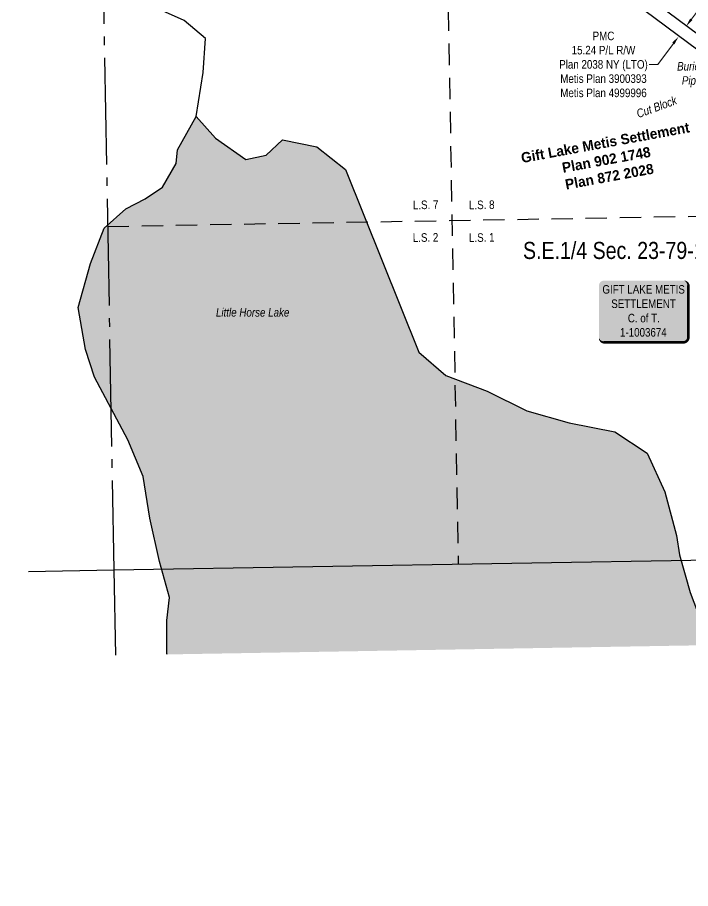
# Model space of a CAD drawing. Extents: x 577208 to 581485, y 6188773 to 6192305.
# Drawn here: x 577352 to 578140, y 6190195 to 6191215 of the extents above; entities that cross this region are included whole.
import ezdxf
from ezdxf.enums import TextEntityAlignment as Align

# ---------------------------------------------------------------- set-up
doc = ezdxf.new("R2010")
doc.units = 0
doc.header["$LTSCALE"] = 5
doc.header["$PDSIZE"] = 5
doc.linetypes.add('foc-LSD', pattern=[8, 5, -3])
doc.linetypes.add('foc-QUARTERLINE', pattern=[33, 25, -3, 2, -3])
doc.layers.get('Defpoints').update_dxf_attribs({"color": 9})
for name, color, linetype in [('AS-OWNER', 7, 'Continuous'), ('AS-PIPE-UG-T', 44, 'Continuous'), ('C-SYMBOL', 7, 'Continuous'), ('F-RW', 190, 'Continuous'), ('L-QSEC', 8, 'foc-QUARTERLINE'), ('L-SEC', 7, 'Continuous'), ('L-SECQ', 8, 'foc-QUARTERLINE'), ('L-SECTION-LSD', 7, 'foc-LSD'), ('L-TITLEDB-T', 4, 'Continuous'), ('T-WATER', 160, 'Continuous'), ('T-WATER-H', 133, 'Continuous'), ('T-WATER-T', 170, 'Continuous')]:
    doc.layers.add(name, color=color, linetype=linetype)
doc.layers.add('F-RW-T', color=190, linetype='Continuous', lineweight=9)
doc.layers.add('T-TEXT', color=48, linetype='Continuous', lineweight=18)
doc.styles.add('100L', font='ARIALN.TTF', dxfattribs={"height": 11})
doc.styles.add('175L', font='ARIALN.TTF', dxfattribs={"height": 20})
doc.styles.add('80', font='ARIALN.TTF', dxfattribs={"height": 10})
doc.styles.add('80CG', font='ARIALN.TTF', dxfattribs={"height": 10})
doc.styles.add('80L', font='ARIALN.TTF', dxfattribs={"height": 10})
doc.styles.add('80LS', font='ARIALNI.TTF', dxfattribs={"height": 10})
doc.styles.add('foc-LtypeFont', font='ARIALN.TTF', dxfattribs={"height": 7.35})
doc.linetypes.add('foc-TOPO-flowdirection-NOLINE', pattern='A,0,[">",foc-LtypeFont,S=0.3,R=0,X=0,Y=-0.945],-20,[">",foc-LtypeFont,S=0.3,R=0,X=0,Y=-0.945],0', length=20)
doc.dimstyles.new('Compass 5 000', dxfattribs={"dimscale": 5, "dimtxt": 9, "dimasz": 2, "dimexe": 0.2, "dimexo": 0.0625, "dimgap": 0.5, "dimtad": 0, "dimtih": 1, "dimtoh": 1, "dimzin": 0, "dimdsep": 46, "dimtxsty": '80CG', "dimcen": 0.1, "dimse1": 1, "dimse2": 1, "dimclrd": 256, "dimclrt": 256, "dimaunit": 1, "dimadec": 4, "dimazin": 0, "dimtfac": 0.06, "dimtofl": 0, "dimtmove": 0, "dimatfit": 1, "dimfxl": 0.2, "dimtolj": 1, "dimtzin": 0, "dimlwd": -1, "dimarcsym": 0})

# ---------------------------------------------------------------- blocks, each defined once
blk = doc.blocks.new('*D382')
at = {"layer": 'Defpoints', "color": 0, "transparency": 16777216}
for p in [(578126, 6191192.4), (578177.5, 6191173.2), (578168.4, 6191160.9)]:
    blk.add_point(p, dxfattribs=at)
at = {"layer": 'F-RW-T', "transparency": 16777216}
for p, q in [((578141, 6191212.7), (578147, 6191220.7)), ((578120, 6191184.4), (578101.7, 6191159.8)), ((578101.7, 6191159.8), (578091.7, 6191159.8))]:
    blk.add_line(p, q, dxfattribs=at)
for points in [[(578139.7, 6191213.7), (578142.3, 6191211.7), (578135, 6191204.7)], [(578118.7, 6191185.4), (578121.3, 6191183.4), (578126, 6191192.4)]]:
    blk.add_solid(points, dxfattribs=at)
at = {"layer": 'F-RW-T', "transparency": 16777216, "insert": (578038.1, 6191159.8), "char_height": 10, "attachment_point": 5, "style": '80CG'}
blk.add_mtext('\\A1;PMC\\P15.24 P/L R/W\\PPlan 2038 NY (LTO)\\PMetis Plan 3900393\\PMetis Plan 4999996', dxfattribs=at)
blk = doc.blocks.new('*U391')
h = blk.add_hatch(color=255)
edge = h.paths.add_edge_path()
edge.add_line((-46.5, -37), (46.5, -37))
edge.add_arc((46.5, -31), 6, 270, 360)
edge.add_line((52.5, -31), (52.5, 29.5))
edge.add_arc((46.5, 29.5), 6, 0, 90)
edge.add_line((46.5, 35.5), (-46.5, 35.5))
edge.add_arc((-46.5, 29.5), 6, 90, 180)
edge.add_line((-52.5, 29.5), (-52.5, -31))
edge.add_arc((-46.5, -31), 6, 180, 270)
at = {"color": 14, "flags": 128}
blk.add_lwpolyline([(-46.5, -37, 3, 3, 0), (46.5, -37, 3, 3, 0.414214), (52.5, -31, 3, 3, 0), (52.5, 29.5, 3, 0, 0.414214), (46.5, 35.5, 0, 0, 0), (-46.5, 35.5, 0, 0, 0.414214), (-52.5, 29.5, 0, 0, 0), (-52.5, -31, 0, 3, 0.414214)], format="xyseb", close=True, dxfattribs=at)
at = {"color": 14, "style": '80'}
blk.add_attdef('ENTER_TEXT_001', (-26.8, -4.9), '', height=10, dxfattribs=at)

msp = doc.modelspace()

# ---------------------------------------------------------------- hatches: boundary and pattern name
at = {"layer": 'T-WATER-H'}
h = msp.add_hatch(color=256, dxfattribs=at)
h.dxf.hatch_style = 1
h.paths.add_polyline_path([(577527.089, 6190468.922), (578163.044, 6190479.822), (578139.587, 6190541.451), (578127.202, 6190585.627), (578123.481, 6190608.104), (578110.007, 6190659.324), (578089.367, 6190704.509), (578051.438, 6190729.502), (577997.99, 6190740.162), (577948.421, 6190754.292), (577901.805, 6190777.144), (577853.263, 6190795.629), (577821.92, 6190822.907), (577735.88, 6191036.915), (577702.293, 6191063.427), (577662.206, 6191071.612), (577643.106, 6191053.513), (577619.137, 6191048.434), (577583.609, 6191073.291), (577560.925, 6191098.717), (577538.988, 6191059.854), (577537.425, 6191043.65), (577521.677, 6191015.971), (577501.203, 6191002.361), (577478.468, 6190990.693), (577453.394, 6190968.063), (577437.268, 6190926.883), (577422.848, 6190875.363), (577431.511, 6190826.068), (577442.034, 6190793.732), (577481.127, 6190720.151), (577499.053, 6190677.202), (577506.816, 6190628.353), (577517.886, 6190577.569), (577529.81, 6190535.64), (577526.807, 6190508.627), (577526.565, 6190469.936)])
h.paths.add_polyline_path([(578173.691, 6190465.51), (578188.004, 6189704.466), (578189.181, 6189705.9), (578197.181, 6189713.261), (578256.866, 6189768.169), (578264.866, 6189775.529), (578266.849, 6189777.354), (578284.292, 6189793.4), (578285.748, 6189794.476), (578311.481, 6189813.492), (578315.406, 6189823.143), (578317.105, 6189827.321), (578348.004, 6189882.079), (578365.653, 6189919.217), (578387.643, 6189957.726), (578398.22, 6189999.028), (578451.882, 6190023.331), (578463.751, 6190049.24), (578525.989, 6190075.71), (578531.961, 6190080.03), (578552.086, 6190105.313), (578564.077, 6190130.487), (578549.613, 6190209.507), (578547.382, 6190262.137), (578538.568, 6190311.13), (578509.271, 6190348.469), (578490.905, 6190361.415), (578450.307, 6190380.545), (578385.396, 6190403.142), (578327.678, 6190398.786), (578304.786, 6190405.074), (578274.453, 6190413.407), (578266.096, 6190415.702), (578261.251, 6190416.852), (578253.252, 6190418.752), (578245.251, 6190420.651), (578211.735, 6190428.609), (578183.473, 6190456.021), (578175.474, 6190463.781)])

# ---------------------------------------------------------------- linework, layer by layer
at = {"layer": 'F-RW', "flags": 128}
msp.add_lwpolyline([(577659.462, 6191539.846), (577568.215, 6191606.114), (577577.29, 6191618.35), (577668.547, 6191552.073), (578261.699, 6191111.36), (578262.2, 6191092.009)], close=True, dxfattribs=at)
at = {"layer": 'L-QSEC'}
for p, q in [((577450.74, 6191332.446), (577464.553, 6190567.906)), ((577464.553, 6190567.906), (577466.358, 6190467.881))]:
    msp.add_line(p, q, dxfattribs=at)
at = {"layer": 'L-SEC'}
for p, q in [((577464.553, 6190567.906), (578271.379, 6190581.724)), ((577364.738, 6190566.197), (577464.553, 6190567.906))]:
    msp.add_line(p, q, dxfattribs=at)
at = {"layer": 'L-SECQ'}
msp.add_line((577450.74, 6191332.446), (577464.553, 6190567.906), dxfattribs=at)
at = {"layer": 'L-SECTION-LSD'}
for p, q in [((577838.722, 6192183.97), (577867.966, 6190574.815)), ((577457.285, 6190970.173), (578264.026, 6190984.034))]:
    msp.add_line(p, q, dxfattribs=at)
at = {"layer": 'T-WATER', "flags": 128}
msp.add_lwpolyline([(577560.925, 6191098.717), (577569.098, 6191150.301), (577572.032, 6191190.212), (577546.87, 6191211.377), (577493.35, 6191235.535), (577445.881, 6191277.269), (577410.376, 6191325.525), (577364.19, 6191296.633), (577351.662, 6191290.425)], dxfattribs=at)
at = {"layer": 'T-WATER', "linetype": 'foc-TOPO-flowdirection-NOLINE', "flags": 128}
msp.add_lwpolyline([(577560.925, 6191098.717), (577569.098, 6191150.301), (577572.032, 6191190.212), (577546.87, 6191211.377), (577493.35, 6191235.535), (577445.881, 6191277.269), (577410.376, 6191325.525), (577364.19, 6191296.633), (577351.662, 6191290.425)], dxfattribs=at)
at = {"layer": 'T-WATER'}
msp.add_lwpolyline([(577527.089, 6190468.922), (577526.565, 6190469.936), (577526.807, 6190508.627), (577529.81, 6190535.64), (577517.886, 6190577.569), (577506.816, 6190628.353), (577499.053, 6190677.202), (577481.127, 6190720.151), (577442.034, 6190793.732), (577431.511, 6190826.068), (577422.848, 6190875.363), (577437.268, 6190926.883), (577453.394, 6190968.063), (577478.468, 6190990.693), (577501.203, 6191002.361), (577521.677, 6191015.971), (577537.425, 6191043.65), (577538.988, 6191059.854), (577560.925, 6191098.717), (577583.609, 6191073.291), (577619.137, 6191048.434), (577643.106, 6191053.513), (577662.206, 6191071.612), (577702.293, 6191063.427), (577735.88, 6191036.915), (577821.92, 6190822.907), (577853.263, 6190795.629), (577901.805, 6190777.144), (577948.421, 6190754.292), (577997.99, 6190740.162), (578051.438, 6190729.502), (578089.367, 6190704.509), (578110.007, 6190659.324), (578123.481, 6190608.104), (578127.202, 6190585.627), (578139.587, 6190541.451), (578165.449, 6190473.504)], dxfattribs=at)

# ---------------------------------------------------------------- block references
at = {"layer": 'AS-OWNER'}
ref = msp.add_blockref('*U391', (578085.156, 6190871.253), dxfattribs=dict(at, xscale=0.9982240237547088, yscale=0.9982240237547088, zscale=0.9982240237547088))
ref.add_attrib('ENTER_TEXT_001', 'GIFT LAKE METIS', (578036.838, 6190891.411), dxfattribs={"layer": '0', "color": 14, "height": 9.98224, "style": '80'})
ref.add_attrib('ENTER_TEXT_002', 'SETTLEMENT', (578047.201, 6190874.597), dxfattribs={"layer": '0', "color": 14, "height": 9.9822, "style": '80'})
ref.add_attrib('ENTER_TEXT_003', 'C. of T.', (578066.624, 6190857.783), dxfattribs={"layer": '0', "color": 14, "height": 9.9822, "style": '80'})
ref.add_attrib('ENTER_TEXT_004', '1-1003674', (578057.483, 6190841.105), dxfattribs={"layer": '0', "color": 14, "height": 9.9822, "style": '80'})

# ---------------------------------------------------------------- texts
at = {"layer": 'AS-PIPE-UG-T', "insert": (578124.032, 6191162.668), "char_height": 9.99574, "attachment_point": 1, "style": '80L'}
msp.add_mtext_dynamic_manual_height_columns('\\pi0.30605;{\\fArial Narrow|b0|i1|c0|p34;Buried \\P\\pi5.846;Pipe}', width=33.76985, gutter_width=50, heights=[0], dxfattribs=at)
at = {"layer": 'C-SYMBOL', "color": 3, "style": '175L'}
msp.add_text('S.E.1/4 Sec. 23-79-12-W.5M.', height=20, dxfattribs=at).set_placement((578093.472, 6190926.002), align=Align.BOTTOM_CENTER)
at = {"layer": 'L-TITLEDB-T', "insert": (577875.19, 6191044.072), "char_height": 11.97825, "attachment_point": 1, "rotation": 10.407242, "style": '80L'}
msp.add_mtext_dynamic_manual_height_columns('\\pi66.474;{\\fCordia New|b1|i0|c0|p34;Gift Lake Metis Settlement\\P\\pi111.67;Plan 902 1748\\PPlan 872 2028}', width=331.42161, gutter_width=45, heights=[0], dxfattribs=at)
at = {"layer": 'T-TEXT', "style": '80LS'}
msp.add_text('Cut Block', height=9.9957, rotation=20, dxfattribs=at).set_placement((578100.317, 6191110.003), align=Align.MIDDLE_CENTER)
at = {"layer": 'T-WATER-T', "insert": (577584.223, 6190874.527), "char_height": 10, "attachment_point": 1, "style": '80L'}
msp.add_mtext_dynamic_manual_height_columns('{\\fArial Narrow|b0|i1|c0|p34;Little Horse Lake}', width=92.38513, gutter_width=50, heights=[0], dxfattribs=at)

# ---------------------------------------------------------------- dimensions: what is measured, and where the dimension line sits
at = {"layer": 'F-RW-T'}
dim = msp.add_linear_dim(base=(578125.963, 6191192.415), p1=(578177.496, 6191173.167), p2=(578168.417, 6191160.926), angle=233.435041, text='PMC\\P15.24 P/L R/W\\PPlan 2038 NY (LTO)\\PMetis Plan 3900393\\PMetis Plan 4999996', dimstyle='Compass 5 000', dxfattribs=at)
dim.commit()
dim.dimension.update_dxf_attribs({"geometry": '*D382', "text_midpoint": (578038.133, 6191159.755), "dimtype": 161})

# ---------------------------------------------------------------- next in the draw order: texts
at = {"layer": 'L-SECTION-LSD', "char_height": 10, "attachment_point": 1, "rotation": 0.984383, "style": '100L', "bg_fill": 3, "box_fill_scale": 1.5, "bg_fill_color": 256, "bg_fill_transparency": 0}
for s, width, insert in [('\\pi2.3061;L.S. 7', 30.88047, (577812.491, 6191000.14)), ('L.S. 8', 30.40114, (577880.45, 6191000.14)), ('\\pi2.1405;L.S. 2', 30.65342, (577812.491, 6190961.855)), ('L.S. 1', 29.99119, (577880.45, 6190961.855))]:
    msp.add_mtext_dynamic_manual_height_columns(s, width=width, gutter_width=55, heights=[0], dxfattribs=dict(at, insert=insert))

doc.saveas('drawing.dxf')
